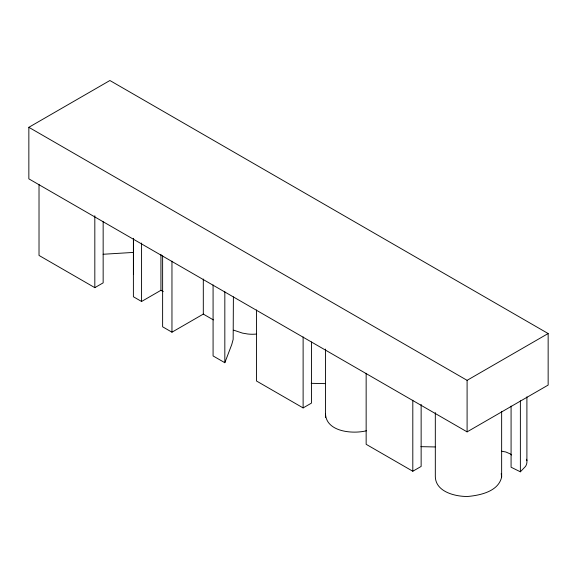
<?xml version="1.0" encoding="UTF-8"?>
<svg xmlns="http://www.w3.org/2000/svg" width="577" height="577" viewBox="0 0 577 577"><rect width="100%" height="100%" fill="white"/><g stroke="black" fill="none" stroke-linecap="round" stroke-linejoin="round"><path stroke-width="0.87" d="M366.503 430.731C353.016 434.243 326.128 432.007 325.507 413.788M501.644 411.401L501.644 477.028C498.449 491.51 480.252 495.326 467.586 496.487C455.116 496.588 435.484 491.82 435.318 476.429L435.318 412.605M213.079 284.915L213.079 355.937L224.828 362.717L231.759 344.541L233.158 339.384L233.397 296.888M511.078 406.085L511.078 467.219L520.375 471.806L525.589 466.339A25.28 14.591 0 0 0 526.613 459.249M28.85 127.308L109.904 80.513L548.15 333.535L548.15 385.075L467.096 431.87L28.85 178.848L28.85 127.308L467.096 380.33L548.15 333.535M39.02 184.424L39.02 255.438L94.823 287.663L103.153 282.853L103.153 221.719M133.395 238.315L133.395 296.751L141.574 301.475L160.933 290.303L163.241 291.63M162.62 255.784L162.62 326.798L171.96 332.193L203.306 314.097L213.367 319.903M256.462 309.964L256.462 380.986L303.12 407.917L311.45 403.114L311.45 341.981M366.15 373.29L366.15 444.312L412.807 471.243L421.138 466.44L421.138 404.412M103.124 254.262L133.554 252.409M311.198 383.33L325.421 383.626M420.885 446.656L435.108 446.951M501.536 451.192L505.798 451.986L510.263 453.897L511.532 454.993M233.678 330.167L242.455 333.109L247.749 334.011A24.559 14.18 0 0 0 256.101 334.083M501.225 473.566L501.644 477.028M526.902 396.846L526.902 460.67M520.375 400.784L520.375 471.806M467.096 380.33L467.096 431.87M412.807 400.229L412.807 471.243M325.507 349.063L325.493 417.474M303.12 336.903L303.12 407.917M224.828 291.702L224.828 362.717M203.306 279.037L203.306 314.097M171.96 261.179L171.96 332.193M160.933 254.342L160.933 290.303M141.574 243.047L141.574 301.475M133.539 238.525L133.539 274.486M94.823 215.74L94.823 287.663"/></g></svg>
